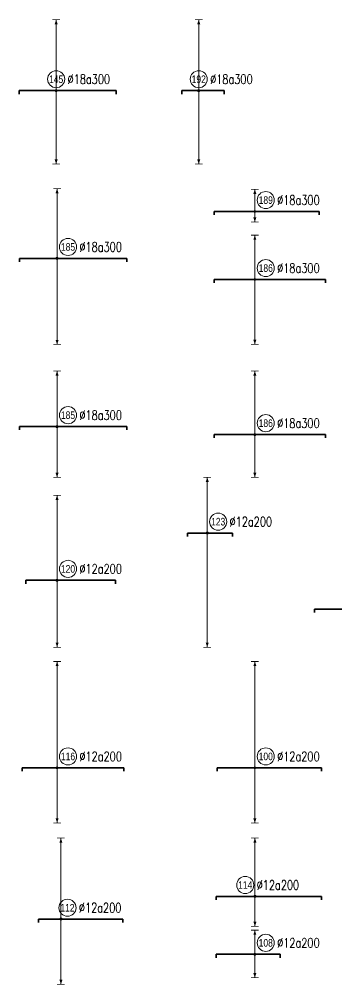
# Model space of a CAD drawing. Header units: millimetres. Extents: x -415354 to 592036, y -374841 to 139309.
# Drawn here: x 137600 to 154290, y -80220 to -29380 of the extents above; entities that cross this region are included whole.
import ezdxf
from ezdxf.enums import TextEntityAlignment as Align

# ---------------------------------------------------------------- set-up
doc = ezdxf.new("R2010")
doc.units = ezdxf.units.MM
doc.header["$MEASUREMENT"] = 0
for name, color, linetype, lineweight in [('NDC_S_DIM', 1, 'Continuous', 15), ('NDC_S_REBAR', 4, 'Continuous', 35), ('NDC_S_VN TEXT', 7, 'Continuous', 20)]:
    doc.layers.add(name, color=color, linetype=linetype, lineweight=lineweight)
doc.styles.add('ARIAL', font='arial.ttf', dxfattribs={"width": 0.8})
doc.styles.add('NDC_EN TXT', font='romans.shx', dxfattribs={"width": 0.8})

# ---------------------------------------------------------------- blocks, each defined once
blk = doc.blocks.new('*U102')
h = blk.add_hatch(color=6)
edge = h.paths.add_edge_path()
edge.add_arc((-5.03, 0), 0.3, 0, 360)
at = {"layer": 'NDC_S_DIM', "color": 8}
for q in [(-5.03, 18.34), (-5.03, -22.66)]:
    blk.add_line((-5.03, 0), q, dxfattribs=at)
for points in [[(-6.03, 18.34, 0.2, 0.2, 0), (-4.03, 18.34, 0, 0, 0)], [(-6.03, -22.66, 0.2, 0.2, 0), (-4.03, -22.66, 0, 0, 0)]]:
    blk.add_lwpolyline(points, format="xyseb", dxfattribs=at)
at = {"layer": 'NDC_S_DIM'}
blk.add_circle((-2.16, 3), 2.25, dxfattribs=at)
at = {"layer": 'NDC_S_DIM', "color": 6}
blk.add_circle((-5.03, 0), 0.3, dxfattribs=at)
at = {"layer": 'NDC_S_DIM', "color": 8}
for points in [[(-5.43, 17.14), (-5.03, 18.34), (-4.63, 17.14)], [(-5.43, -21.46), (-5.03, -22.66), (-4.63, -21.46)]]:
    blk.add_solid(points, dxfattribs=at)
at = {"layer": 'NDC_S_REBAR'}
for p, q in [((0, 0), (-14.96, 0)), ((-14.96, 0), (-14.96, -0.9)), ((0, 0), (13.29, 0)), ((13.29, 0), (13.29, -0.9)), ((-14.96, -0.9), (-14.96, -0.9)), ((13.29, -0.9), (13.29, -0.9))]:
    blk.add_line(p, q, dxfattribs=at)
at = {"layer": 'NDC_S_VN TEXT', "style": 'ARIAL', "width": 0.8}
blk.add_attdef('KHT', text='', height=2, dxfattribs=at).set_placement((-2.16, 3), align=Align.MIDDLE_CENTER)
at = {"layer": 'NDC_S_VN TEXT', "color": 3, "style": 'NDC_EN TXT', "width": 0.75}
blk.add_attdef('DKT', (0.84, 1.75), '', height=2.5, dxfattribs=at)
blk = doc.blocks.new('*U103')
h = blk.add_hatch(color=6)
edge = h.paths.add_edge_path()
edge.add_arc((-5.03, 0), 0.3, 0, 360)
at = {"layer": 'NDC_S_DIM', "color": 8}
for q in [(-5.03, 11.66), (-5.03, -17.09)]:
    blk.add_line((-5.03, 0), q, dxfattribs=at)
for points in [[(-6.03, 11.66, 0.2, 0.2, 0), (-4.03, 11.66, 0, 0, 0)], [(-6.03, -17.09, 0.2, 0.2, 0), (-4.03, -17.09, 0, 0, 0)]]:
    blk.add_lwpolyline(points, format="xyseb", dxfattribs=at)
at = {"layer": 'NDC_S_DIM'}
blk.add_circle((-2.16, 3), 2.25, dxfattribs=at)
at = {"layer": 'NDC_S_DIM', "color": 6}
blk.add_circle((-5.03, 0), 0.3, dxfattribs=at)
at = {"layer": 'NDC_S_DIM', "color": 8}
for points in [[(-5.43, 10.46), (-5.03, 11.66), (-4.63, 10.46)], [(-5.43, -15.89), (-5.03, -17.09), (-4.63, -15.89)]]:
    blk.add_solid(points, dxfattribs=at)
at = {"layer": 'NDC_S_REBAR'}
for p, q in [((0, 0), (-15.71, 0)), ((-15.71, 0), (-15.71, -0.9)), ((0, 0), (13.54, 0)), ((13.54, 0), (13.54, -0.9)), ((-15.71, -0.9), (-15.71, -0.9)), ((13.54, -0.9), (13.54, -0.9))]:
    blk.add_line(p, q, dxfattribs=at)
at = {"layer": 'NDC_S_VN TEXT', "style": 'ARIAL', "width": 0.8}
blk.add_attdef('KHT', text='', height=2, dxfattribs=at).set_placement((-2.16, 3), align=Align.MIDDLE_CENTER)
at = {"layer": 'NDC_S_VN TEXT', "color": 3, "style": 'NDC_EN TXT', "width": 0.75}
blk.add_attdef('DKT', (0.84, 1.75), '', height=2.5, dxfattribs=at)
blk = doc.blocks.new('*U98')
h = blk.add_hatch(color=6)
edge = h.paths.add_edge_path()
edge.add_arc((-5.03, 0), 0.3, 0, 360)
at = {"layer": 'NDC_S_DIM', "color": 8}
for q in [(-5.03, 5.8), (-5.03, -2.75)]:
    blk.add_line((-5.03, 0), q, dxfattribs=at)
for points in [[(-6.03, 5.8, 0.2, 0.2, 0), (-4.03, 5.8, 0, 0, 0)], [(-6.03, -2.75, 0.2, 0.2, 0), (-4.03, -2.75, 0, 0, 0)]]:
    blk.add_lwpolyline(points, format="xyseb", dxfattribs=at)
at = {"layer": 'NDC_S_DIM'}
blk.add_circle((-2.16, 3), 2.25, dxfattribs=at)
at = {"layer": 'NDC_S_DIM', "color": 6}
blk.add_circle((-5.03, 0), 0.3, dxfattribs=at)
at = {"layer": 'NDC_S_DIM', "color": 8}
for points in [[(-5.43, 4.6), (-5.03, 5.8), (-4.63, 4.6)], [(-5.43, -1.55), (-5.03, -2.75), (-4.63, -1.55)]]:
    blk.add_solid(points, dxfattribs=at)
at = {"layer": 'NDC_S_REBAR'}
for p, q in [((0, 0), (-15.71, 0)), ((-15.71, 0), (-15.71, -0.9)), ((0, 0), (11.89, 0)), ((11.89, 0), (11.89, -0.9)), ((-15.71, -0.9), (-15.71, -0.9)), ((11.89, -0.9), (11.89, -0.9))]:
    blk.add_line(p, q, dxfattribs=at)
at = {"layer": 'NDC_S_VN TEXT', "style": 'ARIAL', "width": 0.8}
blk.add_attdef('KHT', text='', height=2, dxfattribs=at).set_placement((-2.16, 3), align=Align.MIDDLE_CENTER)
at = {"layer": 'NDC_S_VN TEXT', "color": 3, "style": 'NDC_EN TXT', "width": 0.75}
blk.add_attdef('DKT', (0.84, 1.75), '', height=2.5, dxfattribs=at)
blk = doc.blocks.new('*U70')
h = blk.add_hatch(color=6)
edge = h.paths.add_edge_path()
edge.add_arc((-5.03, 0), 0.3, 0, 360)
at = {"layer": 'NDC_S_DIM', "color": 8}
for q in [(-5.03, 14.63), (-5.03, -13.37)]:
    blk.add_line((-5.03, 0), q, dxfattribs=at)
for points in [[(-6.03, 14.63, 0.2, 0.2, 0), (-4.03, 14.63, 0, 0, 0)], [(-6.03, -13.37, 0.2, 0.2, 0), (-4.03, -13.37, 0, 0, 0)]]:
    blk.add_lwpolyline(points, format="xyseb", dxfattribs=at)
at = {"layer": 'NDC_S_DIM'}
blk.add_circle((-2.16, 3), 2.25, dxfattribs=at)
at = {"layer": 'NDC_S_DIM', "color": 6}
blk.add_circle((-5.03, 0), 0.3, dxfattribs=at)
at = {"layer": 'NDC_S_DIM', "color": 8}
for points in [[(-5.43, 13.43), (-5.03, 14.63), (-4.63, 13.43)], [(-5.43, -12.17), (-5.03, -13.37), (-4.63, -12.17)]]:
    blk.add_solid(points, dxfattribs=at)
at = {"layer": 'NDC_S_REBAR'}
for p, q in [((0, 0), (-14.96, 0)), ((-14.96, 0), (-14.96, -0.9)), ((0, 0), (13.29, 0)), ((13.29, 0), (13.29, -0.9)), ((-14.96, -0.9), (-14.96, -0.9)), ((13.29, -0.9), (13.29, -0.9))]:
    blk.add_line(p, q, dxfattribs=at)
at = {"layer": 'NDC_S_VN TEXT', "style": 'ARIAL', "width": 0.8}
blk.add_attdef('KHT', text='', height=2, dxfattribs=at).set_placement((-2.16, 3), align=Align.MIDDLE_CENTER)
at = {"layer": 'NDC_S_VN TEXT', "color": 3, "style": 'NDC_EN TXT', "width": 0.75}
blk.add_attdef('DKT', (0.84, 1.75), '', height=2.5, dxfattribs=at)
blk = doc.blocks.new('*U67')
h = blk.add_hatch(color=6)
edge = h.paths.add_edge_path()
edge.add_arc((-5.03, 0), 0.3, 0, 360)
at = {"layer": 'NDC_S_DIM', "color": 8}
for q in [(-5.03, 16.74), (-5.03, -11.26)]:
    blk.add_line((-5.03, 0), q, dxfattribs=at)
for points in [[(-6.03, 16.74, 0.2, 0.2, 0), (-4.03, 16.74, 0, 0, 0)], [(-6.03, -11.26, 0.2, 0.2, 0), (-4.03, -11.26, 0, 0, 0)]]:
    blk.add_lwpolyline(points, format="xyseb", dxfattribs=at)
at = {"layer": 'NDC_S_DIM'}
blk.add_circle((-2.16, 3), 2.25, dxfattribs=at)
at = {"layer": 'NDC_S_DIM', "color": 6}
blk.add_circle((-5.03, 0), 0.3, dxfattribs=at)
at = {"layer": 'NDC_S_DIM', "color": 8}
for points in [[(-5.43, 15.54), (-5.03, 16.74), (-4.63, 15.54)], [(-5.43, -10.06), (-5.03, -11.26), (-4.63, -10.06)]]:
    blk.add_solid(points, dxfattribs=at)
at = {"layer": 'NDC_S_REBAR'}
for p, q in [((0, 0), (-15.71, 0)), ((-15.71, 0), (-15.71, -0.9)), ((0, 0), (13.54, 0)), ((13.54, 0), (13.54, -0.9)), ((-15.71, -0.9), (-15.71, -0.9)), ((13.54, -0.9), (13.54, -0.9))]:
    blk.add_line(p, q, dxfattribs=at)
at = {"layer": 'NDC_S_VN TEXT', "style": 'ARIAL', "width": 0.8}
blk.add_attdef('KHT', text='', height=2, dxfattribs=at).set_placement((-2.16, 3), align=Align.MIDDLE_CENTER)
at = {"layer": 'NDC_S_VN TEXT', "color": 3, "style": 'NDC_EN TXT', "width": 0.75}
blk.add_attdef('DKT', (0.84, 1.75), '', height=2.5, dxfattribs=at)
blk = doc.blocks.new('*U62')
h = blk.add_hatch(color=6)
edge = h.paths.add_edge_path()
edge.add_arc((-5.03, 0), 0.3, 0, 360)
at = {"layer": 'NDC_S_DIM', "color": 8}
for q in [(-5.03, 22.36), (-5.03, -17.64)]:
    blk.add_line((-5.03, 0), q, dxfattribs=at)
for points in [[(-6.03, 22.36, 0.2, 0.2, 0), (-4.03, 22.36, 0, 0, 0)], [(-6.03, -17.64, 0.2, 0.2, 0), (-4.03, -17.64, 0, 0, 0)]]:
    blk.add_lwpolyline(points, format="xyseb", dxfattribs=at)
at = {"layer": 'NDC_S_DIM'}
blk.add_circle((-2.16, 3), 2.25, dxfattribs=at)
at = {"layer": 'NDC_S_DIM', "color": 6}
blk.add_circle((-5.03, 0), 0.3, dxfattribs=at)
at = {"layer": 'NDC_S_DIM', "color": 8}
for points in [[(-5.43, 21.16), (-5.03, 22.36), (-4.63, 21.16)], [(-5.43, -16.44), (-5.03, -17.64), (-4.63, -16.44)]]:
    blk.add_solid(points, dxfattribs=at)
at = {"layer": 'NDC_S_REBAR'}
for p, q in [((0, 0), (-13.21, 0)), ((-13.21, 0), (-13.21, -0.9)), ((0, 0), (10.29, 0)), ((10.29, 0), (10.29, -0.9)), ((-13.21, -0.9), (-13.21, -0.9)), ((10.29, -0.9), (10.29, -0.9))]:
    blk.add_line(p, q, dxfattribs=at)
at = {"layer": 'NDC_S_VN TEXT', "style": 'ARIAL', "width": 0.8}
blk.add_attdef('KHT', text='', height=2, dxfattribs=at).set_placement((-2.16, 3), align=Align.MIDDLE_CENTER)
at = {"layer": 'NDC_S_VN TEXT', "color": 3, "style": 'NDC_EN TXT', "width": 0.75}
blk.add_attdef('DKT', (0.84, 1.75), '', height=2.5, dxfattribs=at)
blk = doc.blocks.new('*U60')
h = blk.add_hatch(color=6)
edge = h.paths.add_edge_path()
edge.add_arc((-5.03, 0), 0.3, 0, 360)
at = {"layer": 'NDC_S_DIM', "color": 8}
for q in [(-5.03, 8.46), (-5.03, -10.04)]:
    blk.add_line((-5.03, 0), q, dxfattribs=at)
for points in [[(-6.03, 8.46, 0.2, 0.2, 0), (-4.03, 8.46, 0, 0, 0)], [(-6.03, -10.04, 0.2, 0.2, 0), (-4.03, -10.04, 0, 0, 0)]]:
    blk.add_lwpolyline(points, format="xyseb", dxfattribs=at)
at = {"layer": 'NDC_S_DIM'}
blk.add_circle((-2.16, 3), 2.25, dxfattribs=at)
at = {"layer": 'NDC_S_DIM', "color": 6}
blk.add_circle((-5.03, 0), 0.3, dxfattribs=at)
at = {"layer": 'NDC_S_DIM', "color": 8}
for points in [[(-5.43, 7.26), (-5.03, 8.46), (-4.63, 7.26)], [(-5.43, -8.84), (-5.03, -10.04), (-4.63, -8.84)]]:
    blk.add_solid(points, dxfattribs=at)
at = {"layer": 'NDC_S_REBAR'}
for p, q in [((0, 0), (-41.31, 0)), ((-41.31, 0), (-41.31, -0.9)), ((0, 0), (12.79, 0)), ((12.79, 0), (12.79, -0.9)), ((-41.31, -0.9), (-41.31, -0.9)), ((12.79, -0.9), (12.79, -0.9))]:
    blk.add_line(p, q, dxfattribs=at)
at = {"layer": 'NDC_S_VN TEXT', "style": 'ARIAL', "width": 0.8}
blk.add_attdef('KHT', text='', height=2, dxfattribs=at).set_placement((-2.16, 3), align=Align.MIDDLE_CENTER)
at = {"layer": 'NDC_S_VN TEXT', "color": 3, "style": 'NDC_EN TXT', "width": 0.75}
blk.add_attdef('DKT', (0.84, 1.75), '', height=2.5, dxfattribs=at)
blk = doc.blocks.new('*U52')
h = blk.add_hatch(color=6)
edge = h.paths.add_edge_path()
edge.add_arc((-5.03, 0), 0.3, 0, 360)
at = {"layer": 'NDC_S_DIM', "color": 8}
for q in [(-5.03, 27.99), (-5.03, -14.51)]:
    blk.add_line((-5.03, 0), q, dxfattribs=at)
for points in [[(-6.03, 27.99, 0.2, 0.2, 0), (-4.03, 27.99, 0, 0, 0)], [(-6.03, -14.51, 0.2, 0.2, 0), (-4.03, -14.51, 0, 0, 0)]]:
    blk.add_lwpolyline(points, format="xyseb", dxfattribs=at)
at = {"layer": 'NDC_S_DIM'}
blk.add_circle((-2.16, 3), 2.25, dxfattribs=at)
at = {"layer": 'NDC_S_DIM', "color": 6}
blk.add_circle((-5.03, 0), 0.3, dxfattribs=at)
at = {"layer": 'NDC_S_DIM', "color": 8}
for points in [[(-5.43, 26.79), (-5.03, 27.99), (-4.63, 26.79)], [(-5.43, -13.31), (-5.03, -14.51), (-4.63, -13.31)]]:
    blk.add_solid(points, dxfattribs=at)
at = {"layer": 'NDC_S_REBAR'}
for p, q in [((0, 0), (-14.21, 0)), ((-14.21, 0), (-14.21, -0.9)), ((0, 0), (12.54, 0)), ((12.54, 0), (12.54, -0.9)), ((-14.21, -0.9), (-14.21, -0.9)), ((12.54, -0.9), (12.54, -0.9))]:
    blk.add_line(p, q, dxfattribs=at)
at = {"layer": 'NDC_S_VN TEXT', "style": 'ARIAL', "width": 0.8}
blk.add_attdef('KHT', text='', height=2, dxfattribs=at).set_placement((-2.16, 3), align=Align.MIDDLE_CENTER)
at = {"layer": 'NDC_S_VN TEXT', "color": 3, "style": 'NDC_EN TXT', "width": 0.75}
blk.add_attdef('DKT', (0.84, 1.75), '', height=2.5, dxfattribs=at)
blk = doc.blocks.new('*U53')
h = blk.add_hatch(color=6)
edge = h.paths.add_edge_path()
edge.add_arc((-5.03, 0), 0.3, 0, 360)
at = {"layer": 'NDC_S_DIM', "color": 8}
for q in [(-5.03, 27.99), (-5.03, -14.51)]:
    blk.add_line((-5.03, 0), q, dxfattribs=at)
for points in [[(-6.03, 27.99, 0.2, 0.2, 0), (-4.03, 27.99, 0, 0, 0)], [(-6.03, -14.51, 0.2, 0.2, 0), (-4.03, -14.51, 0, 0, 0)]]:
    blk.add_lwpolyline(points, format="xyseb", dxfattribs=at)
at = {"layer": 'NDC_S_DIM'}
blk.add_circle((-2.16, 3), 2.25, dxfattribs=at)
at = {"layer": 'NDC_S_DIM', "color": 6}
blk.add_circle((-5.03, 0), 0.3, dxfattribs=at)
at = {"layer": 'NDC_S_DIM', "color": 8}
for points in [[(-5.43, 26.79), (-5.03, 27.99), (-4.63, 26.79)], [(-5.43, -13.31), (-5.03, -14.51), (-4.63, -13.31)]]:
    blk.add_solid(points, dxfattribs=at)
at = {"layer": 'NDC_S_REBAR'}
for p, q in [((0, 0), (-14.96, 0)), ((-14.96, 0), (-14.96, -0.9)), ((0, 0), (12.54, 0)), ((12.54, 0), (12.54, -0.9)), ((-14.96, -0.9), (-14.96, -0.9)), ((12.54, -0.9), (12.54, -0.9))]:
    blk.add_line(p, q, dxfattribs=at)
at = {"layer": 'NDC_S_VN TEXT', "style": 'ARIAL', "width": 0.8}
blk.add_attdef('KHT', text='', height=2, dxfattribs=at).set_placement((-2.16, 3), align=Align.MIDDLE_CENTER)
at = {"layer": 'NDC_S_VN TEXT', "color": 3, "style": 'NDC_EN TXT', "width": 0.75}
blk.add_attdef('DKT', (0.84, 1.75), '', height=2.5, dxfattribs=at)
blk = doc.blocks.new('*U90')
h = blk.add_hatch(color=6)
edge = h.paths.add_edge_path()
edge.add_arc((-5.03, 0), 0.3, 0, 360)
at = {"layer": 'NDC_S_DIM', "color": 8}
for q in [(-5.03, 6.33), (-5.03, -6.17)]:
    blk.add_line((-5.03, 0), q, dxfattribs=at)
for points in [[(-6.03, 6.33, 0.2, 0.2, 0), (-4.03, 6.33, 0, 0, 0)], [(-6.03, -6.17, 0.2, 0.2, 0), (-4.03, -6.17, 0, 0, 0)]]:
    blk.add_lwpolyline(points, format="xyseb", dxfattribs=at)
at = {"layer": 'NDC_S_DIM'}
blk.add_circle((-2.16, 3), 2.25, dxfattribs=at)
at = {"layer": 'NDC_S_DIM', "color": 6}
blk.add_circle((-5.03, 0), 0.3, dxfattribs=at)
at = {"layer": 'NDC_S_DIM', "color": 8}
for points in [[(-5.43, 5.13), (-5.03, 6.33), (-4.63, 5.13)], [(-5.43, -4.97), (-5.03, -6.17), (-4.63, -4.97)]]:
    blk.add_solid(points, dxfattribs=at)
at = {"layer": 'NDC_S_REBAR'}
for p, q in [((0, 0), (-15.21, 0)), ((-15.21, 0), (-15.21, -0.9)), ((0, 0), (1.64, 0)), ((1.64, 0), (1.64, -0.9)), ((-15.21, -0.9), (-15.21, -0.9)), ((1.64, -0.9), (1.64, -0.9))]:
    blk.add_line(p, q, dxfattribs=at)
at = {"layer": 'NDC_S_VN TEXT', "style": 'ARIAL', "width": 0.8}
blk.add_attdef('KHT', text='', height=2, dxfattribs=at).set_placement((-2.16, 3), align=Align.MIDDLE_CENTER)
at = {"layer": 'NDC_S_VN TEXT', "color": 3, "style": 'NDC_EN TXT', "width": 0.75}
blk.add_attdef('DKT', (0.84, 1.75), '', height=2.5, dxfattribs=at)
blk = doc.blocks.new('*U561')
h = blk.add_hatch(color=6)
edge = h.paths.add_edge_path()
edge.add_arc((-4.95, 0), 0.3, 0, 360)
at = {"layer": 'NDC_S_DIM', "color": 8}
for q in [(-4.95, 18.68), (-4.95, -19.32)]:
    blk.add_line((-4.95, 0), q, dxfattribs=at)
for points in [[(-5.95, 18.68, 0.2, 0.2, 0), (-3.95, 18.68, 0, 0, 0)], [(-5.95, -19.32, 0.2, 0.2, 0), (-3.95, -19.32, 0, 0, 0)]]:
    blk.add_lwpolyline(points, format="xyseb", dxfattribs=at)
at = {"layer": 'NDC_S_DIM'}
blk.add_circle((-4.95, 3), 2.25, dxfattribs=at)
at = {"layer": 'NDC_S_DIM', "color": 6}
blk.add_circle((-4.95, 0), 0.3, dxfattribs=at)
at = {"layer": 'NDC_S_DIM', "color": 8}
for points in [[(-5.35, 17.48), (-4.95, 18.68), (-4.55, 17.48)], [(-5.35, -18.12), (-4.95, -19.32), (-4.55, -18.12)]]:
    blk.add_solid(points, dxfattribs=at)
at = {"layer": 'NDC_S_REBAR'}
for p, q in [((0, 0), (-14.64, 0)), ((-14.64, 0), (-14.64, -0.9)), ((0, 0), (10.86, 0)), ((10.86, 0), (10.86, -0.9)), ((-14.64, -0.9), (-14.64, -0.9)), ((10.86, -0.9), (10.86, -0.9))]:
    blk.add_line(p, q, dxfattribs=at)
at = {"layer": 'NDC_S_VN TEXT', "style": 'ARIAL', "width": 0.8}
blk.add_attdef('KHT', text='', height=2, dxfattribs=at).set_placement((-4.95, 3), align=Align.MIDDLE_CENTER)
at = {"layer": 'NDC_S_VN TEXT', "color": 3, "style": 'NDC_EN TXT', "width": 0.75}
blk.add_attdef('DKT', (-1.95, 1.75), '', height=2.5, dxfattribs=at)
blk = doc.blocks.new('*U562')
h = blk.add_hatch(color=6)
edge = h.paths.add_edge_path()
edge.add_arc((-4.95, 0), 0.3, 0, 360)
at = {"layer": 'NDC_S_DIM', "color": 8}
for q in [(-4.95, 18.68), (-4.95, -19.32)]:
    blk.add_line((-4.95, 0), q, dxfattribs=at)
for points in [[(-5.95, 18.68, 0.2, 0.2, 0), (-3.95, 18.68, 0, 0, 0)], [(-5.95, -19.32, 0.2, 0.2, 0), (-3.95, -19.32, 0, 0, 0)]]:
    blk.add_lwpolyline(points, format="xyseb", dxfattribs=at)
at = {"layer": 'NDC_S_DIM'}
blk.add_circle((-4.95, 3), 2.25, dxfattribs=at)
at = {"layer": 'NDC_S_DIM', "color": 6}
blk.add_circle((-4.95, 0), 0.3, dxfattribs=at)
at = {"layer": 'NDC_S_DIM', "color": 8}
for points in [[(-5.35, 17.48), (-4.95, 18.68), (-4.55, 17.48)], [(-5.35, -18.12), (-4.95, -19.32), (-4.55, -18.12)]]:
    blk.add_solid(points, dxfattribs=at)
at = {"layer": 'NDC_S_REBAR'}
for p, q in [((0, 0), (-9.38, 0)), ((-9.38, 0), (-9.38, -0.9)), ((0, 0), (1.72, 0)), ((1.72, 0), (1.72, -0.9)), ((-9.38, -0.9), (-9.38, -0.9)), ((1.72, -0.9), (1.72, -0.9))]:
    blk.add_line(p, q, dxfattribs=at)
at = {"layer": 'NDC_S_VN TEXT', "style": 'ARIAL', "width": 0.8}
blk.add_attdef('KHT', text='', height=2, dxfattribs=at).set_placement((-4.95, 3), align=Align.MIDDLE_CENTER)
at = {"layer": 'NDC_S_VN TEXT', "color": 3, "style": 'NDC_EN TXT', "width": 0.75}
blk.add_attdef('DKT', (-1.95, 1.75), '', height=2.5, dxfattribs=at)
blk = doc.blocks.new('*U597')
h = blk.add_hatch(color=6)
edge = h.paths.add_edge_path()
edge.add_arc((-5.03, 0), 0.3, 0, 360)
at = {"layer": 'NDC_S_DIM', "color": 8}
for q in [(-5.03, 21.34), (-5.03, -17.16)]:
    blk.add_line((-5.03, 0), q, dxfattribs=at)
for points in [[(-6.03, 21.34, 0.2, 0.2, 0), (-4.03, 21.34, 0, 0, 0)], [(-6.03, -17.16, 0.2, 0.2, 0), (-4.03, -17.16, 0, 0, 0)]]:
    blk.add_lwpolyline(points, format="xyseb", dxfattribs=at)
at = {"layer": 'NDC_S_DIM'}
blk.add_circle((-3.3, 3), 2.25, dxfattribs=at)
at = {"layer": 'NDC_S_DIM', "color": 6}
blk.add_circle((-5.03, 0), 0.3, dxfattribs=at)
at = {"layer": 'NDC_S_DIM', "color": 8}
for points in [[(-5.43, 20.14), (-5.03, 21.34), (-4.63, 20.14)], [(-5.43, -15.96), (-5.03, -17.16), (-4.63, -15.96)]]:
    blk.add_solid(points, dxfattribs=at)
at = {"layer": 'NDC_S_REBAR'}
for p, q in [((0, 0), (-10.96, 0)), ((-10.96, 0), (-10.96, -0.9)), ((0, 0), (11.29, 0)), ((11.29, 0), (11.29, -0.9)), ((-10.96, -0.9), (-10.96, -0.9)), ((11.29, -0.9), (11.29, -0.9))]:
    blk.add_line(p, q, dxfattribs=at)
at = {"layer": 'NDC_S_VN TEXT', "style": 'ARIAL', "width": 0.8}
blk.add_attdef('KHT', text='', height=2, dxfattribs=at).set_placement((-3.3, 3), align=Align.MIDDLE_CENTER)
at = {"layer": 'NDC_S_VN TEXT', "color": 3, "style": 'NDC_EN TXT', "width": 0.75}
blk.add_attdef('DKT', (-0.3, 1.75), '', height=2.5, dxfattribs=at)
blk = doc.blocks.new('*U599')
h = blk.add_hatch(color=6)
edge = h.paths.add_edge_path()
edge.add_arc((-0.76, 0), 0.3, 0, 360)
at = {"layer": 'NDC_S_DIM', "color": 8}
for q in [(-0.76, 15.36), (-0.76, -7.89)]:
    blk.add_line((-0.76, 0), q, dxfattribs=at)
for points in [[(-1.76, 15.36, 0.2, 0.2, 0), (0.24, 15.36, 0, 0, 0)], [(-1.76, -7.89, 0.2, 0.2, 0), (0.24, -7.89, 0, 0, 0)]]:
    blk.add_lwpolyline(points, format="xyseb", dxfattribs=at)
at = {"layer": 'NDC_S_DIM'}
blk.add_circle((-3.3, 3), 2.25, dxfattribs=at)
at = {"layer": 'NDC_S_DIM', "color": 6}
blk.add_circle((-0.76, 0), 0.3, dxfattribs=at)
at = {"layer": 'NDC_S_DIM', "color": 8}
for points in [[(-1.16, 14.16), (-0.76, 15.36), (-0.36, 14.16)], [(-1.16, -6.69), (-0.76, -7.89), (-0.36, -6.69)]]:
    blk.add_solid(points, dxfattribs=at)
at = {"layer": 'NDC_S_REBAR'}
for p, q in [((0, 0), (-10.96, 0)), ((-10.96, 0), (-10.96, -0.9)), ((0, 0), (16.79, 0)), ((16.79, 0), (16.79, -0.9)), ((-10.96, -0.9), (-10.96, -0.9)), ((16.79, -0.9), (16.79, -0.9))]:
    blk.add_line(p, q, dxfattribs=at)
at = {"layer": 'NDC_S_VN TEXT', "style": 'ARIAL', "width": 0.8}
blk.add_attdef('KHT', text='', height=2, dxfattribs=at).set_placement((-3.3, 3), align=Align.MIDDLE_CENTER)
at = {"layer": 'NDC_S_VN TEXT', "color": 3, "style": 'NDC_EN TXT', "width": 0.75}
blk.add_attdef('DKT', (-0.3, 1.75), '', height=2.5, dxfattribs=at)
blk = doc.blocks.new('*U740')
h = blk.add_hatch(color=6)
edge = h.paths.add_edge_path()
edge.add_arc((-5.03, 0), 0.3, 0, 360)
at = {"layer": 'NDC_S_DIM', "color": 8}
for q in [(-5.03, 14.67), (-5.03, -30.07)]:
    blk.add_line((-5.03, 0), q, dxfattribs=at)
for points in [[(-6.03, 14.67, 0.2, 0.2, 0), (-4.03, 14.67, 0, 0, 0)], [(-6.03, -30.07, 0.2, 0.2, 0), (-4.03, -30.07, 0, 0, 0)]]:
    blk.add_lwpolyline(points, format="xyseb", dxfattribs=at)
at = {"layer": 'NDC_S_DIM'}
blk.add_circle((-2.16, 3), 2.25, dxfattribs=at)
at = {"layer": 'NDC_S_DIM', "color": 6}
blk.add_circle((-5.03, 0), 0.3, dxfattribs=at)
at = {"layer": 'NDC_S_DIM', "color": 8}
for points in [[(-5.43, 13.47), (-5.03, 14.67), (-4.63, 13.47)], [(-5.43, -28.87), (-5.03, -30.07), (-4.63, -28.87)]]:
    blk.add_solid(points, dxfattribs=at)
at = {"layer": 'NDC_S_REBAR'}
for p, q in [((0, 0), (-10.21, 0)), ((-10.21, 0), (-10.21, -0.9)), ((0, 0), (1.64, 0)), ((1.64, 0), (1.64, -0.9)), ((-10.21, -0.9), (-10.21, -0.9)), ((1.64, -0.9), (1.64, -0.9))]:
    blk.add_line(p, q, dxfattribs=at)
at = {"layer": 'NDC_S_VN TEXT', "style": 'ARIAL', "width": 0.8}
blk.add_attdef('KHT', text='', height=2, dxfattribs=at).set_placement((-2.16, 3), align=Align.MIDDLE_CENTER)
at = {"layer": 'NDC_S_VN TEXT', "color": 3, "style": 'NDC_EN TXT', "width": 0.75}
blk.add_attdef('DKT', (0.84, 1.75), '', height=2.5, dxfattribs=at)

msp = doc.modelspace()

# ---------------------------------------------------------------- block references
at = {"xscale": 200, "yscale": 200, "zscale": 200}
for name, p, values in [('*U561', (140527, -33135.1), {'KHT': '145', 'DKT': '%%C18a300'}), ('*U562', (148025.8, -33135.1), {'KHT': '192', 'DKT': '%%C18a300'}), ('*U102', (140592.4, -41968.2), {'KHT': '185', 'DKT': '%%C18a300'}), ('*U98', (150992.4, -39500), {'KHT': '189', 'DKT': '%%C18a300'}), ('*U103', (150992.4, -43081.6), {'KHT': '186', 'DKT': '%%C18a300'}), ('*U70', (140592.4, -50826.7), {'KHT': '185', 'DKT': '%%C18a300'}), ('*U67', (150992.4, -51247.9), {'KHT': '186', 'DKT': '%%C18a300'}), ('*U740', (148488.8, -56435.8), {'KHT': '123', 'DKT': '%%C12a200'}), ('*U62', (140592.4, -58921.8), {'KHT': '120', 'DKT': '%%C12a200'}), ('*U60', (161392.4, -60441.8), {'KHT': '125', 'DKT': '%%C12a200'}), ('*U52', (140592.4, -68798.4), {'KHT': '116', 'DKT': '%%C12a200'}), ('*U53', (150992.4, -68798.4), {'KHT': '100', 'DKT': '%%C12a200'}), ('*U597', (140792.5, -76767.6), {'KHT': '112', 'DKT': '%%C12a200'}), ('*U599', (150142.5, -75571.6), {'KHT': '114', 'DKT': '%%C12a200'}), ('*U90', (150992.4, -78616.8), {'KHT': '108', 'DKT': '%%C12a200'})]:
    msp.add_blockref(name, p, dxfattribs=at).add_auto_attribs(values)

doc.saveas('drawing.dxf')
